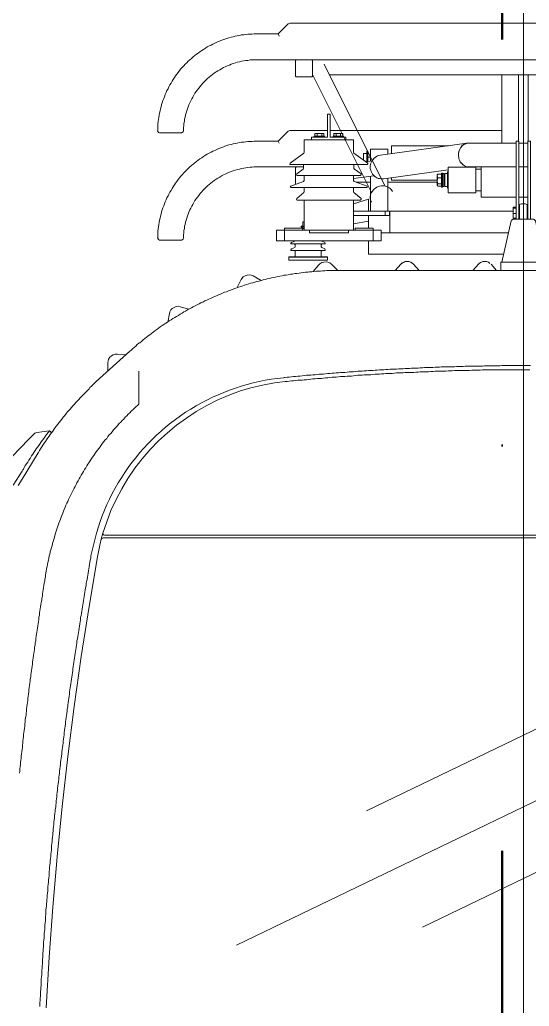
# Model space of a CAD drawing. Header units: centimetres. Extents: x 1976 to 8269, y 9888 to 14030.
# Drawn here: x 2887.3 to 3006.9, y 11028.3 to 11260.1 of the extents above; entities that cross this region are included whole.
import ezdxf

# ---------------------------------------------------------------- set-up
doc = ezdxf.new("R2010")
doc.units = ezdxf.units.CM
doc.header["$LTSCALE"] = 200
for name, pattern in [('Dash dot', [1.5875, 0.635, -0.47625, 0, -0.47625]), ('IMPORT-ACAD_ISO04W100 _3_', [3, 2.4, -0.3, 0, -0.3]), ('Overhead', [0.396875, 0.238125, -0.15875])]:
    doc.linetypes.add(name, pattern=pattern)
for name, color, linetype, lineweight in [('A-DETL', 90, 'Continuous', 9), ('A-DETL-THIN', 151, 'Continuous', 9), ('A-FLOR', 192, 'Continuous', 9), ('A-FLOR-OVHD', 1, 'Overhead', 9), ('caf_arac_metro_on_gorunus_dwg', 8, 'Continuous', 9), ('PRT-MI-a_elev_far', 9, 'Continuous', 9), ('S-GRID', 1, 'Continuous', 9)]:
    doc.layers.add(name, color=color, linetype=linetype, lineweight=lineweight)

# ---------------------------------------------------------------- blocks, each defined once
blk = doc.blocks.new('caf_arac_metro_on_gorunus_dwg_A$C70222889-1718696-B')
at = {"layer": 'PRT-MI-a_elev_far', "color": 18}
for p, q in [((2973.02, 11221.02), (2958.77, 11249.61)), ((2956.14, 11246.94), (2955.99, 11246.73)), ((2969.84, 11219.45), (2956.04, 11247.19)), ((3051.03, 11247.09), (2960.03, 11247.09)), ((3004.39, 11231.55), (3004.39, 11247.09)), ((3006.62, 11231.55), (3006.62, 11247.09)), ((2959.53, 11232.45), (2959.53, 11237.91)), ((2957.1, 11233.31), (2958.17, 11233.31)), ((2960.14, 11234.07), (3000.45, 11234.07)), ((3006.57, 11231.04), (3004.44, 11231.04)), ((2969.99, 11226.9), (2968.52, 11226.69)), ((2969.63, 11227.81), (2968.98, 11227.81)), ((2994.39, 11224.93), (2995.6, 11224.93)), ((3006.57, 11225.48), (3004.44, 11225.48)), ((2970.44, 11223.41), (2965.64, 11222.75)), ((2969.63, 11221.9), (2966.3, 11221.9)), ((2969.63, 11215.07), (2969.63, 11223.31)), ((2973.68, 11215.07), (2973.68, 11222.86)), ((2985.3, 11221.9), (2973.68, 11221.9)), ((2994.39, 11219.87), (2995.6, 11219.87)), ((3004.44, 11218.36), (3006.57, 11218.36)), ((2973.07, 11214.06), (2973.07, 11215.07)), ((3003.08, 11215.83), (3003.84, 11215.83)), ((3003.08, 11214.52), (3003.84, 11214.52)), ((3004.6, 11215.53), (3004.44, 11215.43)), ((3006.42, 11215.53), (3006.57, 11215.43)), ((2951.85, 11206.54), (2951.09, 11206.23)), ((2958.22, 11205.88), (2958.01, 11205.68)), ((2913.15, 11182.18), (2913.15, 11182.23)), ((2968.72, 11074.21), (3040.82, 11109.03)), ((2938.16, 11042.69), (3072.85, 11107.61)), ((2981.86, 11046.93), (3054.01, 11081.69))]:
    blk.add_line(p, q, dxfattribs=at)
at = {"layer": 'PRT-MI-a_elev_far', "color": 18, "flags": 128}
for points in [[(2948.16, 11256.23), (2947.91, 11256.74), (2950.28, 11259.11), (2950.69, 11259.26), (3060.37, 11259.26), (3060.73, 11259.11), (3063.1, 11256.74)], [(2947.91, 11256.74), (2942.86, 11256.74), (2942.35, 11256.74), (2941.85, 11256.69), (2941.34, 11256.69), (2940.84, 11256.64), (2940.33, 11256.59), (2939.88, 11256.54), (2939.37, 11256.48), (2938.87, 11256.38), (2938.36, 11256.28), (2937.85, 11256.18), (2937.35, 11256.08), (2936.89, 11255.93), (2936.39, 11255.83), (2935.93, 11255.68), (2935.43, 11255.52), (2934.97, 11255.32), (2934.47, 11255.17), (2934.01, 11254.97), (2933.56, 11254.77), (2933.11, 11254.56), (2932.65, 11254.36), (2932.2, 11254.11), (2931.74, 11253.91), (2931.29, 11253.66), (2930.88, 11253.4), (2930.43, 11253.1), (2930.02, 11252.85), (2929.57, 11252.54), (2929.16, 11252.24), (2928.76, 11251.94), (2928.36, 11251.63), (2928, 11251.33), (2927.6, 11250.98), (2927.24, 11250.67), (2926.84, 11250.32), (2926.49, 11249.97), (2926.13, 11249.61), (2925.78, 11249.26), (2925.43, 11248.86), (2925.12, 11248.5), (2924.82, 11248.1), (2924.47, 11247.69), (2924.16, 11247.29), (2923.86, 11246.89), (2923.61, 11246.48), (2923.3, 11246.03), (2923.05, 11245.62), (2922.8, 11245.17), (2922.55, 11244.76), (2922.29, 11244.31), (2922.09, 11243.85), (2921.84, 11243.4), (2921.64, 11242.94), (2921.43, 11242.49), (2921.23, 11241.98), (2921.08, 11241.53), (2920.88, 11241.07), (2920.73, 11240.57), (2920.58, 11240.12), (2920.47, 11239.61), (2920.32, 11239.1), (2920.22, 11238.65), (2920.12, 11238.14), (2920.02, 11237.64), (2919.92, 11237.13), (2919.87, 11236.63), (2919.77, 11236.12), (2919.72, 11235.62), (2919.72, 11235.11), (2919.67, 11234.61), (2919.67, 11234.1), (2919.62, 11234), (2919.82, 11233.6), (2920.12, 11233.5), (2925.22, 11233.5), (2925.63, 11233.7), (2925.73, 11234), (2925.73, 11234.2), (2925.73, 11234.71), (2925.78, 11235.21), (2925.83, 11235.72), (2925.93, 11236.22), (2925.98, 11236.73), (2926.08, 11237.18), (2926.23, 11237.69), (2926.34, 11238.2), (2926.49, 11238.65), (2926.64, 11239.16), (2926.84, 11239.61), (2926.99, 11240.06), (2927.19, 11240.57), (2927.45, 11241.02), (2927.65, 11241.48), (2927.9, 11241.88), (2928.15, 11242.34), (2928.41, 11242.79), (2928.71, 11243.2), (2929.01, 11243.6), (2929.32, 11244.01), (2929.62, 11244.41), (2929.92, 11244.76), (2930.28, 11245.17), (2930.63, 11245.52), (2930.98, 11245.87), (2931.34, 11246.23), (2931.74, 11246.58), (2932.15, 11246.89), (2932.5, 11247.19), (2932.9, 11247.49), (2933.36, 11247.79), (2933.76, 11248.05), (2934.22, 11248.3), (2934.62, 11248.55), (2935.08, 11248.81), (2935.53, 11249.01), (2935.99, 11249.21), (2936.49, 11249.41), (2936.95, 11249.61), (2937.4, 11249.77), (2937.91, 11249.92), (2938.36, 11250.07), (2938.87, 11250.17), (2939.37, 11250.32), (2939.88, 11250.42), (2940.38, 11250.47), (2940.84, 11250.52), (2941.34, 11250.62), (2941.85, 11250.62), (2942.35, 11250.67), (2942.86, 11250.67), (2952.2, 11250.67), (2952, 11250.47), (2952, 11246.83), (2952.2, 11246.63), (2955.84, 11246.63), (2956.04, 11246.83), (2956.04, 11250.47), (2955.84, 11250.67)], [(3055.22, 11246.63), (3055.02, 11246.83), (3055.02, 11250.47), (3055.22, 11250.67), (2955.84, 11250.67), (2952.2, 11250.67)], [(2955.89, 11250.67), (2956.04, 11250.62), (3054.97, 11250.62), (3055.17, 11250.67)], [(3000.45, 11247.09), (3000.45, 11246.15), (3000.45, 11231.04)], [(3000.45, 11245.94), (3000.45, 11246.15), (3000.45, 11246.25), (3000.45, 11246.15)], [(2955.79, 11232.45), (2955.79, 11231.85), (2955.79, 11232.45), (2959.53, 11232.45), (2959.53, 11237.91), (2960.14, 11237.91), (2960.14, 11232.45), (2963.87, 11232.45), (2963.87, 11231.85)], [(2948.16, 11231.04), (2947.91, 11231.55), (2950.28, 11233.92), (2950.69, 11234.07), (2959.53, 11234.07)], [(2957.1, 11232.71), (2957.1, 11233.31), (2956.55, 11233.31), (2956.55, 11232.71)], [(2958.67, 11232.71), (2958.67, 11233.31), (2958.17, 11233.31), (2958.17, 11232.71)], [(2961.55, 11233.31), (2960.99, 11233.31), (2960.99, 11232.71)], [(2962.61, 11232.71), (2962.61, 11233.31), (2961.55, 11233.31), (2961.55, 11232.71)], [(2963.12, 11232.71), (2963.12, 11233.31), (2962.61, 11233.31)], [(2947.91, 11231.55), (2942.86, 11231.55), (2942.35, 11231.55), (2941.85, 11231.49), (2941.34, 11231.49), (2940.84, 11231.44), (2940.33, 11231.39), (2939.88, 11231.34), (2939.37, 11231.29), (2938.87, 11231.19), (2938.36, 11231.09), (2937.85, 11230.99), (2937.35, 11230.89), (2936.89, 11230.74), (2936.39, 11230.64), (2935.93, 11230.48), (2935.43, 11230.33), (2934.97, 11230.13), (2934.47, 11229.98), (2934.01, 11229.78), (2933.56, 11229.57), (2933.11, 11229.37), (2932.65, 11229.17), (2932.2, 11228.92), (2931.74, 11228.72), (2931.29, 11228.46), (2930.88, 11228.21), (2930.43, 11227.91), (2930.02, 11227.65), (2929.57, 11227.35), (2929.16, 11227.05), (2928.76, 11226.75), (2928.36, 11226.44), (2928, 11226.14), (2927.6, 11225.79), (2927.24, 11225.48), (2926.84, 11225.13), (2926.49, 11224.78), (2926.13, 11224.42), (2925.78, 11224.07), (2925.43, 11223.66), (2925.12, 11223.31), (2924.82, 11222.91), (2924.47, 11222.5), (2924.16, 11222.1), (2923.86, 11221.69), (2923.61, 11221.29), (2923.3, 11220.83), (2923.05, 11220.43), (2922.8, 11219.98), (2922.55, 11219.57), (2922.29, 11219.12), (2922.09, 11218.66), (2921.84, 11218.21), (2921.64, 11217.75), (2921.43, 11217.3), (2921.23, 11216.79), (2921.08, 11216.34), (2920.88, 11215.88), (2920.73, 11215.38), (2920.58, 11214.92), (2920.47, 11214.42), (2920.32, 11213.91), (2920.22, 11213.46), (2920.12, 11212.95), (2920.02, 11212.45), (2919.92, 11211.94), (2919.87, 11211.44), (2919.77, 11210.93), (2919.72, 11210.43), (2919.72, 11209.92), (2919.67, 11209.42), (2919.67, 11208.91), (2919.62, 11208.81), (2919.82, 11208.41), (2920.12, 11208.3), (2925.22, 11208.3), (2925.63, 11208.51), (2925.73, 11208.81), (2925.73, 11209.01), (2925.73, 11209.52), (2925.78, 11210.02), (2925.83, 11210.53), (2925.93, 11211.03), (2925.98, 11211.54), (2926.08, 11211.99), (2926.23, 11212.5), (2926.34, 11213), (2926.49, 11213.46), (2926.64, 11213.96), (2926.84, 11214.42), (2926.99, 11214.87), (2927.19, 11215.38), (2927.45, 11215.83), (2927.65, 11216.29), (2927.9, 11216.69), (2928.15, 11217.15), (2928.41, 11217.6), (2928.71, 11218), (2929.01, 11218.41), (2929.32, 11218.81), (2929.62, 11219.22), (2929.92, 11219.57), (2930.28, 11219.98), (2930.63, 11220.33), (2930.98, 11220.68), (2931.34, 11221.04), (2931.74, 11221.39), (2932.15, 11221.69), (2932.5, 11222), (2932.9, 11222.3), (2933.36, 11222.6), (2933.76, 11222.86), (2934.22, 11223.11), (2934.62, 11223.36), (2935.08, 11223.61), (2935.53, 11223.82), (2935.99, 11224.02), (2936.49, 11224.22), (2936.95, 11224.42), (2937.4, 11224.57), (2937.91, 11224.72), (2938.36, 11224.88), (2938.87, 11224.98), (2939.37, 11225.13), (2939.88, 11225.23), (2940.38, 11225.28), (2940.84, 11225.33), (2941.34, 11225.43), (2941.85, 11225.43), (2942.35, 11225.48), (2942.86, 11225.48), (2952.2, 11225.48), (2953.92, 11225.48)], [(2958.82, 11232.45), (2958.82, 11232.71), (2956.4, 11232.71), (2956.4, 11232.45)], [(2963.27, 11232.45), (2963.27, 11232.71), (2960.84, 11232.71), (2960.84, 11232.45)], [(3003.84, 11231.04), (2992.57, 11231.04), (2992.27, 11231.04), (2971.96, 11228.21), (2971.6, 11228.16), (2971.3, 11228.06), (2971, 11227.91), (2970.7, 11227.71), (2970.44, 11227.5), (2970.24, 11227.25), (2970.04, 11227), (2969.84, 11226.69), (2969.74, 11226.39), (2969.63, 11226.09), (2969.58, 11225.74), (2969.58, 11225.38), (2969.58, 11225.08), (2969.68, 11224.72), (2969.79, 11224.42), (2969.94, 11224.12), (2970.09, 11223.82), (2970.34, 11223.56), (2970.54, 11223.31), (2970.85, 11223.11), (2971.1, 11222.96), (2971.4, 11222.8), (2971.76, 11222.75), (2972.06, 11222.65), (2972.16, 11222.65), (2972.41, 11222.65), (2972.72, 11222.7), (2987.82, 11224.78)], [(2992.72, 11231.04), (2992.27, 11231.04), (2992.02, 11230.94), (2991.76, 11230.89), (2991.26, 11230.53), (2990.8, 11230.08), (2990.5, 11229.52), (2990.3, 11228.82), (2990.3, 11228.11), (2990.35, 11227.76), (2990.4, 11227.4), (2990.55, 11227.05), (2990.7, 11226.75), (2990.85, 11226.44), (2991.11, 11226.19), (2991.31, 11225.99), (2991.61, 11225.79), (2991.86, 11225.63), (2992.12, 11225.53), (2992.47, 11225.48), (2992.82, 11225.48)], [(2992.27, 11231.04), (2992.02, 11230.94), (2991.46, 11230.74), (2991.01, 11230.33), (2990.65, 11229.78), (2990.4, 11229.17), (2990.3, 11228.46), (2990.3, 11228.06), (2990.35, 11227.71), (2990.4, 11227.35), (2990.55, 11227.05), (2990.7, 11226.69), (2990.9, 11226.44), (2991.11, 11226.19), (2991.36, 11225.94), (2991.61, 11225.79), (2991.86, 11225.63), (2992.17, 11225.53), (2992.42, 11225.48), (2992.67, 11225.48), (3003.84, 11225.48)], [(3004.44, 11213.21), (3004.44, 11214.82), (3004.44, 11228.36), (3004.44, 11231.55), (3003.84, 11231.55), (3003.84, 11228.36), (3003.84, 11214.82), (3003.84, 11213.21)], [(3006.57, 11213.21), (3006.57, 11214.82), (3006.57, 11228.36), (3006.57, 11231.55), (3007.17, 11231.55), (3007.17, 11228.36), (3007.17, 11214.82), (3007.17, 11213.21)], [(2968.78, 11228.61), (2967.97, 11228.61), (2967.97, 11227.1)], [(2968.98, 11226.8), (2968.98, 11229.22), (2968.78, 11229.22), (2968.78, 11226.75)], [(2969.63, 11226.85), (2969.63, 11229.68), (2973.68, 11229.68), (2973.68, 11228.46)], [(2987.92, 11230.43), (2974.59, 11230.43), (2974.59, 11228.56)], [(2953.92, 11226.04), (2953.92, 11225.13), (2953.82, 11224.93), (2952.3, 11223.87), (2952.25, 11223.56), (2952.41, 11223.51), (2963.42, 11223.51), (2967.26, 11223.51), (2967.46, 11223.71), (2967.41, 11223.87), (2965.84, 11224.93), (2965.74, 11225.13), (2965.74, 11226.04)], [(2952.2, 11225.48), (2952, 11225.28), (2952, 11221.64), (2952.1, 11221.44)], [(2986.31, 11222.91), (2985.4, 11222.91), (2985.35, 11223.16), (2985.3, 11223.36), (2985.35, 11223.56), (2985.4, 11223.76), (2986.31, 11223.76)], [(2985.4, 11223.76), (2985.35, 11223.71), (2985.3, 11223.61), (2985.3, 11223.36), (2985.3, 11222.86), (2985.3, 11222.2), (2985.3, 11221.29), (2985.3, 11221.24), (2985.3, 11221.19), (2985.3, 11221.24)], [(2987.06, 11221.04), (2986.86, 11221.04), (2986.86, 11222.91), (2986.86, 11223.76), (2987.06, 11223.76)], [(2987.67, 11220.88), (2987.06, 11220.88), (2987.06, 11222.96), (2987.06, 11223.92), (2987.67, 11223.92)], [(2987.82, 11220.48), (2987.67, 11220.48), (2987.67, 11223.11), (2987.67, 11224.32), (2987.82, 11224.32)], [(3003.84, 11218.36), (2995.6, 11218.36), (2995.6, 11223.92), (2995.6, 11225.48)], [(2954.02, 11223.51), (2954.02, 11222.3), (2953.92, 11222.1), (2950.89, 11220.99), (2950.74, 11220.73), (2950.94, 11220.63), (2964.13, 11220.63), (2968.72, 11220.63), (2968.93, 11220.83), (2968.83, 11220.99), (2965.79, 11222.1), (2965.64, 11222.3), (2965.64, 11223.51)], [(2974.59, 11222.96), (2974.59, 11222.35), (2985.3, 11222.35)], [(2985.4, 11222.91), (2985.35, 11222.55), (2985.3, 11222.2), (2985.35, 11221.9), (2985.4, 11221.54), (2986.31, 11221.54)], [(2985.4, 11221.54), (2985.35, 11221.39), (2985.3, 11221.29)], [(2954.02, 11220.63), (2954.02, 11219.62), (2953.97, 11219.47), (2952.3, 11218.06), (2952.25, 11217.75), (2952.41, 11217.7), (2963.42, 11217.7), (2967.26, 11217.7), (2967.46, 11217.9), (2967.41, 11218.06), (2965.74, 11219.47), (2965.64, 11219.62), (2965.64, 11220.63)], [(2974.79, 11219.7), (2974.64, 11219.96), (2974.48, 11220.21), (2974.23, 11220.41), (2973.98, 11220.61), (2973.42, 11220.92), (2972.77, 11221.07), (2972.11, 11221.02), (2971.76, 11220.97), (2971.4, 11220.87), (2971.1, 11220.71), (2970.8, 11220.51), (2970.54, 11220.31), (2970.29, 11220.06), (2970.09, 11219.8), (2969.89, 11219.5), (2969.74, 11219.2), (2969.63, 11218.9), (2969.58, 11218.59), (2969.58, 11218.24), (2969.58, 11217.94), (2969.68, 11217.63), (2969.84, 11217.23)], [(2985.35, 11221.09), (2985.3, 11221.19), (2985.35, 11221.09), (2985.4, 11220.99), (2986.31, 11220.99)], [(2965.64, 11217.7), (2965.64, 11210.63), (2962.66, 11210.63), (2954.02, 11210.63), (2954.02, 11217.7)], [(2965.64, 11216.84), (2969.13, 11217.95), (2969.13, 11215.07), (2974.18, 11215.07), (3003.08, 11215.07)], [(3004.6, 11213.21), (3004.6, 11216.64), (3005.05, 11216.79), (3005.51, 11216.84), (3005.96, 11216.79), (3006.42, 11216.64), (3006.42, 11213.21)], [(2965.64, 11214.06), (2973.07, 11214.06), (2974.08, 11214.06), (2974.08, 11215.07), (2973.07, 11215.07), (2965.64, 11215.07)], [(3002.02, 11210.02), (2972.11, 11210.02), (2974.18, 11210.02), (2974.18, 11215.07)], [(3003.84, 11213.46), (3003.08, 11213.46), (3003.08, 11214.52), (3003.08, 11215.83), (3003.08, 11216.03), (3003.84, 11216.03)], [(3004.6, 11215.83), (3004.55, 11215.78), (3004.44, 11215.73)], [(3004.6, 11215.43), (3004.55, 11215.33), (3004.44, 11215.23)], [(3006.57, 11215.73), (3006.52, 11215.78), (3006.42, 11215.83)], [(3006.57, 11215.23), (3006.52, 11215.33), (3006.42, 11215.43)], [(2954.02, 11212.6), (2953.77, 11212.6), (2953.77, 11212.5)], [(2954.02, 11212.55), (2953.77, 11212.5), (2953.77, 11211.59)], [(2969.13, 11211.13), (2969.13, 11214.06), (2969.13, 11213.91), (2969.13, 11212.75), (2965.64, 11212.09)], [(3010.56, 11203.1), (3008.39, 11212.8), (3008.08, 11213.15), (3007.88, 11213.21), (3005.51, 11213.21), (3003.13, 11213.21), (3002.73, 11213), (3002.68, 11212.8), (3000.45, 11203.1)], [(3004.44, 11214.06), (3004.55, 11213.96), (3004.6, 11213.86)], [(3006.42, 11213.86), (3006.52, 11213.96), (3006.57, 11214.06)], [(2953.67, 11210.63), (2953.67, 11211.13), (2950.49, 11211.13), (2949.42, 11211.13), (2949.42, 11210.63), (2947.56, 11210.63), (2947.56, 11208.1), (2949.42, 11208.1)], [(2970.29, 11208.1), (2972.11, 11208.1), (2972.11, 11210.63), (2970.29, 11210.63), (2964.43, 11210.63), (2955.34, 11210.63), (2949.42, 11210.63), (2949.42, 11208.1), (2970.29, 11208.1), (2970.29, 11210.63), (2970.29, 11211.13), (2966.05, 11211.13), (2966.05, 11210.63)], [(2954.02, 11211.59), (2953.37, 11211.59), (2953.37, 11211.34), (2954.02, 11211.34), (2953.47, 11211.34), (2953.47, 11211.13)], [(2964.43, 11210.63), (2964.43, 11210.02), (2955.34, 11210.02), (2955.34, 11210.63), (2955.34, 11210.02)], [(2959.02, 11207.39), (2959.02, 11207.55), (2958.92, 11207.75), (2959.02, 11207.55), (2959.02, 11207.39), (2950.94, 11207.39), (2950.94, 11207.55), (2951.09, 11207.75), (2951.85, 11208.05), (2951.9, 11208.1), (2951.85, 11208.05), (2951.09, 11207.75)], [(2951.75, 11207.39), (2951.95, 11207.19), (2951.95, 11206.74), (2951.85, 11206.54), (2951.09, 11206.23), (2950.94, 11206.03), (2950.94, 11205.88), (2959.02, 11205.88), (2959.02, 11206.03), (2958.92, 11206.23), (2958.17, 11206.54), (2958.01, 11206.74), (2958.01, 11207.19)], [(2958.22, 11207.39), (2958.01, 11207.19), (2958.01, 11206.74), (2958.17, 11206.54), (2958.92, 11206.23), (2959.02, 11206.03), (2959.02, 11205.88)], [(3000.91, 11204.97), (2969.13, 11204.97), (2969.13, 11208.1)], [(2951.75, 11205.88), (2951.95, 11205.68), (2951.95, 11204.36), (2958.01, 11204.36), (2958.01, 11205.68), (2958.01, 11204.36)], [(2959.48, 11204.36), (2959.53, 11204.31), (2959.53, 11203.56), (2957.51, 11203.56), (2952.46, 11203.56), (2950.44, 11203.56), (2950.44, 11204.31), (2952.46, 11204.31), (2957.51, 11204.31), (2959.53, 11204.31), (2959.48, 11204.36), (2957.51, 11204.36), (2952.46, 11204.36), (2950.49, 11204.36), (2950.44, 11204.31)], [(2961.95, 11201.18), (2960.49, 11202.65), (2960.09, 11202.95), (2959.63, 11203.15), (2959.18, 11203.2), (2958.67, 11203.15), (2958.17, 11203), (2957.76, 11202.75), (2957.51, 11202.49), (2956.19, 11200.93)], [(2977.06, 11202.95), (2976.76, 11202.65), (2975.44, 11201.18), (2975.39, 11201.18)], [(2979.49, 11202.8), (2979.13, 11203.1), (2978.63, 11203.25), (2978.07, 11203.3), (2977.77, 11203.25), (2977.52, 11203.15), (2977.26, 11203.05), (2977.06, 11202.9), (2976.96, 11202.8)], [(2981, 11201.18), (2981.05, 11201.18), (2979.74, 11202.65), (2979.33, 11202.95), (2979.23, 11203)], [(2995.45, 11203.05), (2995.05, 11202.75), (2994.95, 11202.65), (2993.63, 11201.18), (2993.58, 11201.18)], [(2997.67, 11202.8), (2997.32, 11203.1), (2996.82, 11203.25), (2996.26, 11203.3), (2995.96, 11203.25), (2995.7, 11203.15), (2995.45, 11203.05), (2995.25, 11202.9), (2995.15, 11202.8)], [(3010.81, 11201.18), (3010.81, 11203.1), (3005.51, 11203.1), (3000.2, 11203.1), (3000.2, 11201.18)], [(3047.59, 11201.18), (3005.51, 11201.18), (2963.47, 11201.18), (2962.41, 11201.18), (2961.9, 11201.18), (2961.4, 11201.18), (2960.89, 11201.18), (2960.39, 11201.13), (2959.88, 11201.13), (2959.38, 11201.13), (2958.87, 11201.08), (2958.37, 11201.08), (2957.86, 11201.03), (2957.36, 11200.98), (2956.85, 11200.98), (2956.35, 11200.93), (2955.84, 11200.88), (2955.34, 11200.83), (2954.88, 11200.78), (2954.38, 11200.73), (2953.87, 11200.68), (2953.37, 11200.62), (2952.86, 11200.52), (2952.36, 11200.47), (2951.85, 11200.42), (2951.34, 11200.32), (2950.84, 11200.27), (2950.33, 11200.17), (2949.83, 11200.07), (2949.37, 11200.02), (2948.87, 11199.92), (2948.36, 11199.82), (2947.86, 11199.72), (2947.35, 11199.61), (2946.9, 11199.51), (2946.39, 11199.41), (2945.89, 11199.31), (2945.38, 11199.16), (2944.93, 11199.06), (2944.42, 11198.96), (2943.92, 11198.81), (2943.46, 11198.65), (2942.96, 11198.55), (2942.45, 11198.4), (2942, 11198.25), (2941.49, 11198.15), (2941.04, 11198), (2940.53, 11197.85), (2940.03, 11197.69), (2939.62, 11197.54), (2939.17, 11197.39), (2938.66, 11197.24), (2938.21, 11197.09), (2937.7, 11196.89), (2937.25, 11196.73), (2936.79, 11196.53), (2936.29, 11196.38), (2935.83, 11196.18), (2935.38, 11196.03), (2934.87, 11195.83), (2934.42, 11195.62), (2933.96, 11195.42), (2933.51, 11195.22), (2933, 11195.02), (2932.55, 11194.81), (2932.1, 11194.61), (2931.64, 11194.41), (2931.19, 11194.21), (2930.73, 11194.01), (2930.28, 11193.75), (2929.82, 11193.55), (2929.37, 11193.3), (2928.91, 11193.1), (2928.46, 11192.84), (2928, 11192.64), (2927.6, 11192.39), (2927.14, 11192.14), (2926.69, 11191.88), (2926.23, 11191.63), (2925.83, 11191.43), (2925.38, 11191.13), (2924.92, 11190.87), (2924.52, 11190.62), (2924.06, 11190.37), (2923.66, 11190.12), (2923.2, 11189.86), (2922.8, 11189.56), (2922.34, 11189.31), (2921.94, 11189), (2921.54, 11188.75), (2921.08, 11188.45), (2920.68, 11188.2), (2920.27, 11187.89), (2919.87, 11187.59), (2919.46, 11187.29), (2919.01, 11186.98), (2918.61, 11186.68), (2918.2, 11186.38), (2917.8, 11186.07), (2917.44, 11185.77), (2917.04, 11185.47), (2916.63, 11185.16), (2916.23, 11184.86), (2915.83, 11184.51), (2915.47, 11184.2), (2915.27, 11184.05), (2914.87, 11183.75), (2914.51, 11183.4), (2914.11, 11183.09), (2913.76, 11182.74), (2913.35, 11182.39), (2913.1, 11182.18), (2905.22, 11175.06), (2904.86, 11174.71), (2904.51, 11174.35), (2904.11, 11174), (2903.75, 11173.65), (2903.55, 11173.39), (2901.48, 11171.22), (2901.12, 11170.87), (2900.77, 11170.46), (2900.47, 11170.11), (2900.11, 11169.75), (2899.76, 11169.35), (2899.46, 11169), (2899.1, 11168.59), (2898.8, 11168.24), (2898.45, 11167.84), (2898.14, 11167.43), (2897.79, 11167.03), (2897.49, 11166.67), (2897.18, 11166.27), (2896.88, 11165.86), (2896.53, 11165.46), (2896.22, 11165.06), (2895.92, 11164.65), (2895.62, 11164.25), (2895.31, 11163.84), (2895.01, 11163.44), (2894.76, 11163.04), (2894.46, 11162.63), (2894.15, 11162.23), (2893.85, 11161.82), (2893.6, 11161.37), (2893.29, 11160.96), (2892.99, 11160.56), (2892.74, 11160.1), (2892.48, 11159.7), (2892.18, 11159.3), (2891.93, 11158.84), (2891.68, 11158.44), (2891.63, 11158.34), (2891.58, 11158.29), (2887.84, 11152.17), (2886.88, 11150.61)], [(3047.59, 11201.18), (3005.51, 11201.18), (2963.47, 11201.18), (2962.61, 11201.18)], [(2999.19, 11201.18), (2999.24, 11201.18), (2997.93, 11202.65)], [(2943.92, 11198.81), (2942.1, 11199.87), (2941.64, 11200.07), (2941.19, 11200.12), (2940.68, 11200.07), (2940.18, 11199.92), (2939.77, 11199.66), (2939.42, 11199.26), (2939.27, 11199.01), (2938.36, 11197.14), (2938.41, 11197.14)], [(2926.94, 11192.04), (2924.97, 11192.64), (2924.52, 11192.74), (2924.01, 11192.69), (2923.51, 11192.49), (2923.1, 11192.24), (2922.75, 11191.88), (2922.55, 11191.43), (2922.45, 11191.08), (2922.04, 11189.05)], [(2908, 11177.54), (2908, 11179.51), (2908.05, 11179.86), (2908.15, 11180.36), (2908.45, 11180.77), (2908.8, 11181.12), (2909.21, 11181.38), (2909.71, 11181.53), (2910.22, 11181.53), (2912.19, 11181.32)], [(2887.23, 11083.11), (2887.28, 11083.56), (2887.33, 11084.07), (2887.38, 11084.57), (2887.43, 11085.08), (2887.48, 11085.58), (2887.53, 11086.09), (2887.58, 11086.59), (2887.63, 11087.1), (2887.68, 11087.6), (2887.74, 11088.11), (2887.84, 11088.61), (2887.89, 11089.12), (2887.94, 11089.62), (2887.99, 11090.13), (2888.04, 11090.64), (2888.09, 11091.14), (2888.14, 11091.65), (2888.19, 11092.15), (2888.24, 11092.61), (2888.29, 11093.11), (2888.39, 11093.62), (2888.44, 11094.12), (2888.49, 11094.63), (2888.54, 11095.13), (2888.59, 11095.64), (2888.64, 11096.14), (2888.75, 11096.65), (2888.8, 11097.15), (2888.85, 11097.66), (2888.9, 11098.16), (2888.95, 11098.67), (2889, 11099.17), (2889.1, 11099.68), (2889.15, 11100.13), (2889.2, 11100.64), (2889.25, 11101.14), (2889.35, 11101.65), (2889.4, 11102.15), (2889.45, 11102.66), (2889.5, 11103.16), (2889.6, 11103.67), (2889.66, 11104.18), (2889.71, 11104.68), (2889.76, 11105.19), (2889.86, 11105.69), (2889.91, 11106.15), (2889.96, 11106.65), (2890.06, 11107.16), (2890.11, 11107.66), (2890.16, 11108.17), (2890.26, 11108.67), (2890.31, 11109.18), (2890.36, 11109.68), (2890.46, 11110.19), (2890.51, 11110.69), (2890.56, 11111.2), (2890.67, 11111.65), (2890.72, 11112.16), (2890.77, 11112.66), (2890.87, 11113.17), (2890.92, 11113.67), (2891.02, 11114.18), (2891.07, 11114.68), (2891.12, 11115.19), (2891.22, 11115.69), (2891.27, 11116.2), (2891.37, 11116.65), (2891.42, 11117.16), (2891.52, 11117.67), (2891.58, 11118.17), (2891.68, 11118.68), (2891.73, 11119.18), (2891.78, 11119.69), (2891.88, 11120.19), (2891.93, 11120.7), (2892.03, 11121.2), (2892.08, 11121.66), (2892.18, 11122.16), (2892.23, 11122.67), (2892.33, 11123.17), (2892.43, 11123.68), (2892.48, 11124.18), (2892.59, 11124.69), (2892.64, 11125.19), (2892.74, 11125.65), (2892.79, 11126.15), (2892.89, 11126.66), (2892.94, 11127.16), (2893.04, 11127.67), (2893.14, 11128.17), (2893.19, 11128.68), (2893.29, 11129.18), (2893.34, 11129.64), (2893.44, 11130.09), (2893.5, 11130.6), (2893.6, 11131.1), (2893.7, 11131.61), (2893.8, 11132.11), (2893.9, 11132.57), (2894, 11133.07), (2894.1, 11133.58), (2894.2, 11134.09), (2894.35, 11134.54), (2894.46, 11135.05), (2894.61, 11135.55), (2894.71, 11136.06), (2894.86, 11136.51), (2894.96, 11137.02), (2895.11, 11137.52), (2895.26, 11137.98), (2895.42, 11138.48), (2895.52, 11138.94), (2895.67, 11139.44), (2895.87, 11139.9), (2896.02, 11140.4), (2896.17, 11140.86), (2896.32, 11141.36), (2896.48, 11141.82), (2896.68, 11142.32), (2896.83, 11142.72), (2896.98, 11143.18), (2897.18, 11143.63), (2897.39, 11144.14), (2897.59, 11144.59), (2897.74, 11145.05), (2897.94, 11145.55), (2898.14, 11146.01), (2898.35, 11146.46), (2898.55, 11146.92), (2898.75, 11147.37), (2899, 11147.83), (2899.2, 11148.28), (2899.41, 11148.74), (2899.61, 11149.09), (2899.81, 11149.55), (2900.06, 11150), (2900.27, 11150.45), (2900.52, 11150.86), (2900.72, 11151.31), (2900.97, 11151.77), (2901.23, 11152.22), (2901.48, 11152.63), (2901.73, 11153.08), (2901.98, 11153.54), (2902.24, 11153.94), (2902.49, 11154.4), (2902.79, 11154.8), (2903.04, 11155.25), (2903.3, 11155.66), (2903.5, 11156.01), (2903.8, 11156.42), (2904.05, 11156.87), (2904.36, 11157.28), (2904.66, 11157.68), (2904.91, 11158.08), (2905.22, 11158.54), (2905.52, 11158.94), (2905.82, 11159.35), (2906.13, 11159.75), (2906.43, 11160.16), (2906.73, 11160.56), (2907.04, 11160.96), (2907.34, 11161.37), (2907.69, 11161.72), (2908, 11162.13), (2908.3, 11162.53), (2908.65, 11162.88), (2908.96, 11163.29), (2909.31, 11163.69), (2909.61, 11164.05), (2909.97, 11164.45), (2910.32, 11164.8), (2910.62, 11165.21), (2910.98, 11165.56), (2911.33, 11165.92), (2911.68, 11166.27), (2912.04, 11166.67), (2912.39, 11167.03), (2912.74, 11167.38), (2913.1, 11167.73), (2913.45, 11168.09), (2913.81, 11168.44), (2914.21, 11168.79), (2914.56, 11169.1), (2914.92, 11169.45), (2915.27, 11169.75), (2915.27, 11177.54)], [(3007.22, 11178.8), (3006.72, 11178.8), (3006.21, 11178.8), (3005.71, 11178.8), (3005.51, 11178.8), (3005, 11178.8), (3004.5, 11178.8), (3003.99, 11178.8), (3003.48, 11178.8), (3002.98, 11178.8), (3002.47, 11178.8), (3001.97, 11178.8), (3001.46, 11178.8), (3000.96, 11178.8), (3000.45, 11178.8), (2999.95, 11178.75), (2999.44, 11178.75), (2998.94, 11178.75), (2998.43, 11178.75), (2997.93, 11178.75), (2997.42, 11178.75), (2996.92, 11178.75), (2996.41, 11178.75), (2995.91, 11178.7), (2995.4, 11178.7), (2994.9, 11178.7), (2994.39, 11178.7), (2993.89, 11178.7), (2993.38, 11178.65), (2992.87, 11178.65), (2992.37, 11178.65), (2991.86, 11178.65), (2991.36, 11178.6), (2990.85, 11178.6), (2990.35, 11178.6), (2989.84, 11178.6), (2989.34, 11178.55), (2988.83, 11178.55), (2988.33, 11178.55), (2987.82, 11178.55), (2987.32, 11178.5), (2986.81, 11178.5), (2986.31, 11178.5), (2985.8, 11178.44), (2985.3, 11178.44), (2984.79, 11178.44), (2984.29, 11178.39), (2983.78, 11178.39), (2983.28, 11178.34), (2982.82, 11178.34), (2982.32, 11178.34), (2981.81, 11178.29), (2981.3, 11178.29), (2980.8, 11178.24), (2980.29, 11178.24), (2979.79, 11178.19), (2979.28, 11178.19), (2978.78, 11178.14), (2978.27, 11178.14), (2977.77, 11178.14), (2977.26, 11178.09), (2976.76, 11178.09), (2976.25, 11178.04), (2975.75, 11177.99), (2975.24, 11177.99), (2974.74, 11177.94), (2974.23, 11177.94), (2973.73, 11177.89), (2973.22, 11177.89), (2972.72, 11177.84), (2972.21, 11177.84), (2971.71, 11177.79), (2971.2, 11177.74), (2970.7, 11177.74), (2970.19, 11177.69), (2969.68, 11177.69), (2969.18, 11177.64), (2968.67, 11177.59), (2968.17, 11177.59), (2967.66, 11177.54), (2967.16, 11177.49), (2966.65, 11177.49), (2966.15, 11177.43), (2965.64, 11177.38), (2965.14, 11177.33), (2964.63, 11177.33), (2964.13, 11177.28), (2963.62, 11177.23), (2963.12, 11177.23), (2962.61, 11177.18), (2962.11, 11177.13), (2961.6, 11177.08), (2961.1, 11177.03), (2960.59, 11177.03), (2960.09, 11176.98), (2959.58, 11176.93), (2959.07, 11176.88), (2958.57, 11176.83), (2958.06, 11176.83), (2957.61, 11176.78), (2957.1, 11176.73), (2956.6, 11176.68), (2956.09, 11176.63), (2955.59, 11176.58), (2955.08, 11176.53), (2954.58, 11176.53), (2954.07, 11176.47), (2953.57, 11176.42), (2953.06, 11176.37), (2952.56, 11176.32), (2952.05, 11176.27), (2951.55, 11176.22), (2951.04, 11176.17), (2950.54, 11176.12), (2950.03, 11176.07), (2949.53, 11176.02), (2949.32, 11176.02), (2949.22, 11175.97), (2947.76, 11175.82), (2946.34, 11175.62), (2944.93, 11175.36), (2943.51, 11175.11), (2942.1, 11174.76), (2940.68, 11174.4), (2939.27, 11174), (2937.91, 11173.54), (2936.54, 11173.04), (2935.18, 11172.53), (2933.86, 11171.98), (2932.55, 11171.37), (2931.24, 11170.71), (2929.92, 11170.06), (2928.66, 11169.35), (2927.45, 11168.59), (2926.23, 11167.84), (2925.02, 11167.03), (2923.86, 11166.17), (2922.7, 11165.31), (2921.59, 11164.4), (2920.47, 11163.44), (2919.41, 11162.48), (2918.35, 11161.47), (2917.34, 11160.41), (2916.38, 11159.4), (2915.42, 11158.29), (2914.51, 11157.17), (2913.6, 11156.06), (2912.74, 11154.9), (2911.94, 11153.69), (2911.18, 11152.48), (2910.42, 11151.26), (2909.66, 11150), (2909.01, 11148.74), (2908.35, 11147.47), (2907.74, 11146.16), (2907.19, 11144.85), (2906.63, 11143.53), (2906.13, 11142.17), (2905.27, 11139.44), (2904.56, 11136.66), (2904, 11134.09), (2903.95, 11133.58), (2903.85, 11133.07), (2903.75, 11132.57), (2903.65, 11132.06), (2903.6, 11131.56), (2903.5, 11131.1), (2903.4, 11130.6), (2903.35, 11130.09), (2903.25, 11129.59), (2903.15, 11129.08), (2903.09, 11128.58), (2902.99, 11128.07), (2902.89, 11127.62), (2902.84, 11127.11), (2902.74, 11126.61), (2902.64, 11126.1), (2902.59, 11125.6), (2902.49, 11125.09), (2902.39, 11124.59), (2902.34, 11124.13), (2902.24, 11123.63), (2902.19, 11123.12), (2902.08, 11122.62), (2901.98, 11122.11), (2901.93, 11121.61), (2901.83, 11121.1), (2901.78, 11120.6), (2901.68, 11120.14), (2901.58, 11119.64), (2901.53, 11119.13), (2901.43, 11118.63), (2901.38, 11118.12), (2901.28, 11117.61), (2901.23, 11117.11), (2901.12, 11116.6), (2901.07, 11116.15), (2900.97, 11115.64), (2900.92, 11115.14), (2900.82, 11114.63), (2900.72, 11114.13), (2900.67, 11113.62), (2900.57, 11113.12), (2900.52, 11112.61), (2900.47, 11112.11), (2900.37, 11111.65), (2900.32, 11111.15), (2900.21, 11110.64), (2900.16, 11110.14), (2900.06, 11109.63), (2900.01, 11109.13), (2899.91, 11108.62), (2899.86, 11108.12), (2899.76, 11107.61), (2899.71, 11107.16), (2899.66, 11106.65), (2899.56, 11106.15), (2899.51, 11105.64), (2899.41, 11105.14), (2899.36, 11104.63), (2899.31, 11104.12), (2899.2, 11103.62), (2899.15, 11103.11), (2899.05, 11102.61), (2899, 11102.15), (2898.95, 11101.65), (2898.85, 11101.14), (2898.8, 11100.64), (2898.75, 11100.13), (2898.65, 11099.63), (2898.6, 11099.12), (2898.55, 11098.62), (2898.45, 11098.11), (2898.4, 11097.61), (2898.35, 11097.1), (2898.24, 11096.6), (2898.19, 11096.14), (2898.14, 11095.64), (2898.04, 11095.13), (2897.99, 11094.63), (2897.94, 11094.12), (2897.89, 11093.62), (2897.79, 11093.11), (2897.74, 11092.61), (2897.69, 11092.1), (2897.64, 11091.6), (2897.54, 11091.09), (2897.49, 11090.58), (2897.44, 11090.13), (2897.39, 11089.62), (2897.28, 11089.12), (2897.23, 11088.61), (2897.18, 11088.11), (2897.13, 11087.6), (2897.08, 11087.1), (2896.98, 11086.59), (2896.93, 11086.09), (2896.88, 11085.58), (2896.83, 11085.08), (2896.78, 11084.57), (2896.68, 11084.07), (2896.63, 11083.56), (2896.58, 11083.11), (2896.53, 11082.6), (2896.48, 11082.1), (2896.43, 11081.59), (2896.37, 11081.09), (2896.32, 11080.58), (2896.22, 11080.08), (2896.17, 11079.57), (2896.12, 11079.07), (2896.07, 11078.56), (2896.02, 11078.05), (2895.97, 11077.55), (2895.92, 11077.04), (2895.87, 11076.54), (2895.82, 11076.03), (2895.77, 11075.53), (2895.72, 11075.07), (2895.62, 11074.57), (2895.57, 11074.06), (2895.52, 11073.56), (2895.47, 11073.05), (2895.42, 11072.55), (2895.36, 11072.04), (2895.31, 11071.54), (2895.26, 11071.03), (2895.21, 11070.53), (2895.16, 11070.02), (2895.11, 11069.52), (2895.06, 11069.01), (2895.01, 11068.51), (2894.96, 11068), (2894.91, 11067.5), (2894.86, 11066.99), (2894.81, 11066.48), (2894.76, 11065.98), (2894.76, 11065.47), (2894.71, 11065.02), (2894.66, 11064.51), (2894.61, 11064.01), (2894.56, 11063.5), (2894.51, 11063), (2894.46, 11062.49), (2894.4, 11061.99), (2894.35, 11061.48), (2894.3, 11060.98), (2894.25, 11060.47), (2894.2, 11059.97), (2894.2, 11059.46), (2894.15, 11058.96), (2894.1, 11058.45), (2894.05, 11057.95), (2894, 11057.44), (2893.95, 11056.94), (2893.9, 11056.43), (2893.9, 11055.93), (2893.85, 11055.42), (2893.8, 11054.91), (2893.75, 11054.41), (2893.7, 11053.9), (2893.65, 11053.4), (2893.65, 11052.89), (2893.6, 11052.39), (2893.55, 11051.88), (2893.5, 11051.43), (2893.44, 11050.92), (2893.44, 11050.42), (2893.39, 11049.91), (2893.34, 11049.41), (2893.29, 11048.9), (2893.29, 11048.4), (2893.24, 11047.89), (2893.19, 11047.39), (2893.14, 11046.88), (2893.14, 11046.38), (2893.09, 11045.87), (2893.04, 11045.37), (2893.04, 11044.86), (2892.99, 11044.36), (2892.94, 11043.85), (2892.89, 11043.35), (2892.89, 11042.84), (2892.84, 11042.33), (2892.79, 11041.83), (2892.79, 11041.32), (2892.74, 11040.82), (2892.69, 11040.31), (2892.69, 11039.81), (2892.64, 11039.3), (2892.59, 11038.8), (2892.59, 11038.29), (2892.54, 11037.79), (2892.54, 11037.28), (2892.48, 11036.78), (2892.43, 11036.27), (2892.43, 11035.77), (2892.38, 11035.26), (2892.33, 11034.76), (2892.33, 11034.25), (2892.28, 11033.75), (2892.28, 11033.24), (2892.23, 11032.74), (2892.23, 11032.23), (2892.18, 11031.72), (2892.13, 11031.22), (2892.13, 11030.71), (2892.08, 11030.21), (2892.08, 11029.7), (2892.03, 11029.2), (2892.03, 11028.74), (2891.98, 11028.24)], [(3007.02, 11177.84), (3006.52, 11177.84), (3006.01, 11177.84), (3005.51, 11177.84), (3005, 11177.84), (3004.5, 11177.84), (3003.99, 11177.84), (3003.48, 11177.84), (3002.98, 11177.84), (3002.47, 11177.84), (3001.97, 11177.84), (3001.46, 11177.84), (3000.96, 11177.84), (3000.45, 11177.84), (2999.95, 11177.84), (2999.44, 11177.79), (2998.94, 11177.79), (2998.43, 11177.79), (2997.93, 11177.79), (2997.42, 11177.79), (2996.92, 11177.79), (2996.41, 11177.79), (2995.91, 11177.79), (2995.4, 11177.74), (2994.9, 11177.74), (2994.39, 11177.74), (2993.89, 11177.74), (2993.38, 11177.74), (2992.87, 11177.69), (2992.37, 11177.69), (2991.86, 11177.69), (2991.36, 11177.69), (2990.85, 11177.64), (2990.35, 11177.64), (2989.84, 11177.64), (2989.34, 11177.64), (2988.83, 11177.59), (2988.33, 11177.59), (2987.82, 11177.59), (2987.32, 11177.54), (2986.81, 11177.54), (2986.31, 11177.54), (2985.8, 11177.49), (2985.3, 11177.49), (2984.79, 11177.49), (2984.29, 11177.43), (2983.78, 11177.43), (2983.28, 11177.38), (2982.82, 11177.38), (2982.32, 11177.38), (2981.81, 11177.33), (2981.3, 11177.33), (2980.8, 11177.28), (2980.29, 11177.28), (2979.79, 11177.23), (2979.28, 11177.23), (2978.78, 11177.23), (2978.27, 11177.18), (2977.77, 11177.18), (2977.26, 11177.13), (2976.76, 11177.13), (2976.25, 11177.08), (2975.75, 11177.08), (2975.24, 11177.03), (2974.74, 11176.98), (2974.23, 11176.98), (2973.73, 11176.93), (2973.22, 11176.93), (2972.72, 11176.88), (2972.21, 11176.88), (2971.71, 11176.83), (2971.2, 11176.78), (2970.7, 11176.78), (2970.19, 11176.73), (2969.68, 11176.68), (2969.18, 11176.68), (2968.67, 11176.63), (2968.17, 11176.63), (2967.66, 11176.58), (2967.16, 11176.53), (2966.65, 11176.53), (2966.15, 11176.47), (2965.64, 11176.42), (2965.14, 11176.37), (2964.63, 11176.37), (2964.13, 11176.32), (2963.62, 11176.27), (2963.12, 11176.22), (2962.61, 11176.22), (2962.11, 11176.17), (2961.6, 11176.12), (2961.1, 11176.07), (2960.59, 11176.07), (2960.09, 11176.02), (2959.58, 11175.97), (2959.07, 11175.92), (2958.57, 11175.87), (2958.11, 11175.82), (2957.61, 11175.82), (2957.1, 11175.77), (2956.6, 11175.72), (2956.09, 11175.67), (2955.59, 11175.62), (2955.08, 11175.57), (2954.58, 11175.51), (2954.07, 11175.46), (2953.57, 11175.41), (2953.06, 11175.41), (2952.56, 11175.36), (2952.05, 11175.31), (2951.55, 11175.26), (2951.04, 11175.21), (2950.54, 11175.16), (2950.03, 11175.11), (2949.58, 11175.06), (2947.05, 11174.76), (2944.27, 11174.25), (2941.54, 11173.59), (2938.87, 11172.79), (2936.24, 11171.78), (2933.66, 11170.66), (2931.19, 11169.45), (2928.71, 11168.04), (2926.39, 11166.47), (2924.11, 11164.8), (2921.94, 11163.04), (2919.87, 11161.12), (2917.9, 11159.09), (2916.03, 11156.92), (2914.31, 11154.7), (2912.69, 11152.32), (2911.23, 11149.9), (2909.92, 11147.37), (2908.7, 11144.8), (2907.69, 11142.12), (2906.78, 11139.44), (2906.43, 11138.03), (2906.08, 11136.66), (2905.52, 11133.93), (2903.55, 11122.21), (2901.73, 11110.49), (2900.06, 11098.77), (2898.55, 11087), (2897.23, 11075.23), (2896.07, 11063.4), (2895.01, 11051.63), (2894.2, 11039.81), (2893.5, 11027.94)], [(2885.77, 11150.71), (2887.84, 11154.04), (2888.04, 11154.35), (2888.14, 11154.5), (2888.34, 11154.85), (2888.59, 11155.31), (2888.9, 11155.71), (2889.15, 11156.16), (2889.4, 11156.57), (2889.71, 11157.02), (2889.96, 11157.43), (2890.06, 11157.58), (2890.36, 11157.98), (2890.62, 11158.39), (2890.92, 11158.84), (2891.17, 11159.25), (2891.47, 11159.65), (2891.78, 11160.05), (2892.08, 11160.51), (2892.33, 11160.91), (2892.64, 11161.32), (2892.94, 11161.72), (2893.24, 11162.13), (2893.34, 11162.28), (2893.65, 11162.68), (2893.95, 11163.09), (2894.25, 11163.49), (2894.3, 11163.49), (2894.61, 11163.24), (2894.61, 11162.83)], [(2894.25, 11163.49), (2891.27, 11163.09), (2890.82, 11162.93), (2890.67, 11162.78), (2889.45, 11161.52), (2885.46, 11157.38), (2885.11, 11157.02), (2884.75, 11156.62), (2884.45, 11156.27), (2884.1, 11155.86), (2883.74, 11155.51), (2883.44, 11155.1), (2883.09, 11154.75), (2882.78, 11154.35), (2882.53, 11154.04)], [(2906.43, 11138.03), (2906.48, 11138.13), (2906.58, 11138.23), (2906.68, 11138.28), (2906.93, 11138.33), (3104.13, 11138.33), (3104.38, 11138.28), (3104.48, 11138.23), (3104.58, 11138.13), (3104.63, 11138.03)], [(2906.83, 11139.44), (2906.78, 11139.34), (2906.83, 11139.24), (2906.88, 11139.14), (2906.98, 11139.04), (2907.14, 11138.99), (2907.29, 11138.99), (3103.72, 11138.99), (3103.93, 11138.99), (3104.08, 11139.04), (3104.18, 11139.14), (3104.23, 11139.24), (3104.23, 11139.34), (3104.23, 11139.44)]]:
    blk.add_lwpolyline(points, dxfattribs=at)
for points in [[(2959.53, 11235.13), (2959.53, 11235.18), (2959.53, 11235.33), (2959.53, 11235.89), (2959.53, 11236.4), (2959.53, 11236.65), (2959.53, 11236.6), (2959.53, 11236.4), (2959.53, 11235.89), (2959.53, 11235.33), (2959.53, 11235.18)], [(2954.02, 11231.85), (2954.02, 11228.87), (2953.97, 11228.72), (2950.74, 11226.39), (2950.69, 11226.09), (2950.84, 11226.04), (2964.18, 11226.04), (2968.83, 11226.04), (2969.03, 11226.24), (2968.98, 11226.39), (2965.74, 11228.72), (2965.64, 11228.87), (2965.64, 11231.85), (2962.66, 11231.85)], [(2986.31, 11220.73), (2986.56, 11220.73), (2986.56, 11220.88), (2986.56, 11224.02), (2986.31, 11224.02), (2986.31, 11220.88)], [(2986.56, 11220.88), (2986.86, 11220.88), (2986.86, 11220.99), (2986.86, 11223.92), (2986.56, 11223.92), (2986.56, 11220.99)], [(2994.39, 11225.43), (2994.39, 11223.51), (2994.39, 11219.37), (2987.82, 11219.37), (2987.82, 11223.51), (2987.82, 11225.43)], [(3004.6, 11213.76), (3004.44, 11213.86)], [(3004.6, 11213.41), (3004.55, 11213.46), (3004.44, 11213.56), (3004.55, 11213.46)], [(3006.42, 11213.76), (3006.57, 11213.86)], [(3006.57, 11213.56), (3006.52, 11213.46), (3006.42, 11213.41), (3006.52, 11213.46)], [(2953.67, 11211.03), (2954.02, 11211.03)], [(2958.92, 11207.75), (2958.17, 11208.05), (2958.06, 11208.1), (2958.17, 11208.05)]]:
    blk.add_lwpolyline(points, close=True, dxfattribs=at)
blk = doc.blocks.new('caf_arac_metro_on_gorunus_dwg-1718695-B')
at = {"color": 18, "linetype": 'IMPORT-ACAD_ISO04W100 _3_', "lineweight": 9}
blk.add_line((3005.53, 11325.26), (3005.53, 10796.04), dxfattribs=at)
blk.add_blockref('caf_arac_metro_on_gorunus_dwg_A$C70222889-1718696-B', (0, 0))
blk = doc.blocks.new('p1 tüneli2 - p1 tüneli-1427850-B')
at = {"layer": 'A-FLOR', "lineweight": 35}
for centre, radius, start, end in [((3145.53, 10972), 500, 21.9237, 158.0763), ((3145.53, 10972), 460, 21.9237, 158.0763), ((3024.93, 11020.54), 370, 158.0763, 255.132)]:
    blk.add_arc(centre, radius, start, end, dxfattribs=at)

msp = doc.modelspace()

# ---------------------------------------------------------------- linework, layer by layer
at = {"layer": 'A-DETL'}
for centre, radius, start, end in [((3145.53, 10972), 520, 21.9237, 158.0763), ((3024.93, 11020.54), 390, 158.0763, 255.132)]:
    msp.add_arc(centre, radius, start, end, dxfattribs=at)
at = {"layer": 'A-DETL-THIN'}
msp.add_circle((3015.53, 11036.09), 285, dxfattribs=at)
at = {"layer": 'A-FLOR-OVHD'}
msp.add_circle((3015.53, 11036.09), 315, dxfattribs=at)
for centre, radius, start, end in [((3145.53, 10972), 510, 21.9237, 158.0763), ((3024.93, 11020.54), 380, 158.0763, 255.132)]:
    msp.add_arc(centre, radius, start, end, dxfattribs=at)
at = {"layer": 'S-GRID', "linetype": 'Dash dot', "lineweight": 50}
msp.add_line((3000.53, 9985), (3000.53, 11630), dxfattribs=at)

# ---------------------------------------------------------------- block references
at = {"layer": 'A-FLOR'}
msp.add_blockref('p1 tüneli2 - p1 tüneli-1427850-B', (0, 0), dxfattribs=at)
at = {"layer": 'caf_arac_metro_on_gorunus_dwg', "color": 18}
msp.add_blockref('caf_arac_metro_on_gorunus_dwg-1718695-B', (0, 0), dxfattribs=at)

doc.saveas('drawing.dxf')
